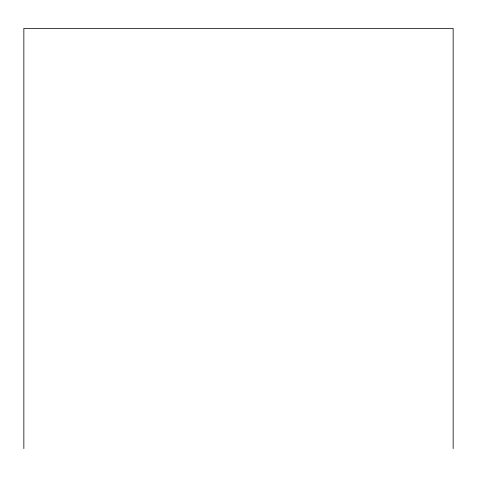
<?xml version="1.0" encoding="UTF-8"?>
<svg xmlns="http://www.w3.org/2000/svg" width="477" height="477" viewBox="0 0 477 477"><rect width="100%" height="100%" fill="white"/><g stroke="black" fill="none" stroke-linecap="round" stroke-linejoin="round"><path stroke-width="0.72" d="M453.15 448.613L453.15 28.387L23.85 28.387L23.85 448.613"/></g></svg>
